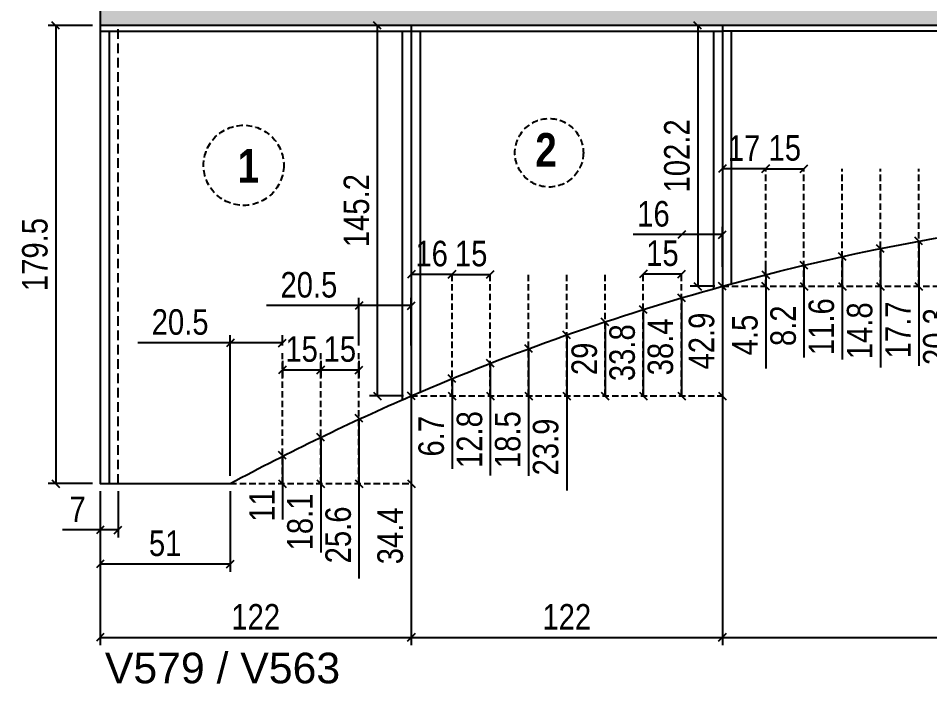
# Model space of a CAD drawing. Extents: x -15895 to 12929, y -2522 to 15173.
# Drawn here: x 10211.5 to 10569, y 5012.4 to 5273.2 of the extents above; entities that cross this region are included whole.
import ezdxf

# ---------------------------------------------------------------- set-up
doc = ezdxf.new("R2010")
doc.units = 0
doc.header["$PDMODE"] = 35
doc.header["$PDSIZE"] = -10
doc.linetypes.add('DASHED', pattern=[0.75, 0.5, -0.25])
doc.linetypes.add('HIDDEN', pattern=[0.375, 0.25, -0.125])
for name, color, linetype in [('5', 5, 'Continuous'), ('COTA', 241, 'Continuous'), ('NOMENCLATURA', 7, 'Continuous'), ('Painéis', 200, 'Continuous'), ('SARR_2.2x7', 40, 'Continuous'), ('SARR_3.5x7', 81, 'Continuous')]:
    doc.layers.add(name, color=color, linetype=linetype)
doc.styles.add('COTA TECNICA', font='techl___.ttf', dxfattribs={"height": 10})
doc.styles.get("Standard").update_dxf_attribs({"font": 'arial.ttf'})
doc.styles.add('TECNICA', font='techb___.ttf', dxfattribs={"height": 10})
doc.dimstyles.new('PAINEL', dxfattribs={"dimtxt": 10, "dimasz": 3, "dimexe": 3, "dimexo": 3, "dimgap": 3, "dimtad": 1, "dimdec": 1, "dimzin": 12, "dimdsep": 46, "dimtxsty": 'COTA TECNICA', "dimblk1": 'OBLIQUE', "dimblk2": 'OBLIQUE', "dimsah": 1, "dimcen": 0.9, "dimclrd": 4, "dimclre": 4, "dimclrt": 240, "dimadec": 1, "dimazin": 3, "dimtfac": 1, "dimtdec": 1, "dimtmove": 0, "dimatfit": 3, "dimfxl": 1, "dimtolj": 1, "dimtzin": 12, "dimarcsym": 0})

# ---------------------------------------------------------------- blocks, each defined once
blk = doc.blocks.new('_Oblique')
at = {"color": 0, "linetype": 'ByBlock', "lineweight": -2}
blk.add_line((-0.5, -0.5), (0.5, 0.5), dxfattribs=at)
blk = doc.blocks.new('*D2062')
at = {"layer": 'COTA', "color": 4, "lineweight": -2, "transparency": 16777216}
for p, q in [((10365.64, 5122.22), (10365.64, 5027.57)), ((10243.64, 5087.84), (10243.64, 5027.57)), ((10243.64, 5030.57), (10365.64, 5030.57))]:
    blk.add_line(p, q, dxfattribs=at)
at = {"layer": 'Defpoints', "color": 0, "transparency": 16777216}
for p in [(10365.64, 5125.22), (10243.64, 5090.84), (10365.64, 5030.57)]:
    blk.add_point(p, dxfattribs=at)
at = {"layer": 'COTA', "color": 4, "lineweight": -2, "transparency": 16777216, "xscale": 3, "yscale": 3, "zscale": 3, "rotation": 180}
blk.add_blockref('_Oblique', (10243.64, 5030.57), dxfattribs=at)
at = {"layer": 'COTA', "color": 4, "lineweight": -2, "transparency": 16777216, "xscale": 3, "yscale": 3, "zscale": 3}
blk.add_blockref('_Oblique', (10365.64, 5030.57), dxfattribs=at)
at = {"layer": 'COTA', "color": 240, "transparency": 16777216, "insert": (10304.64, 5038.63), "char_height": 10, "attachment_point": 5, "style": 'COTA TECNICA'}
blk.add_mtext('\\A1;122', dxfattribs=at)
blk = doc.blocks.new('*D2063')
at = {"layer": 'COTA', "color": 4, "lineweight": -2, "transparency": 16777216}
for p, q in [((10487.64, 5165.17), (10487.64, 5027.57)), ((10365.64, 5122.22), (10365.64, 5027.57)), ((10365.64, 5030.57), (10487.64, 5030.57))]:
    blk.add_line(p, q, dxfattribs=at)
at = {"layer": 'Defpoints', "color": 0, "transparency": 16777216}
for p in [(10487.64, 5168.17), (10365.64, 5125.22), (10487.64, 5030.57)]:
    blk.add_point(p, dxfattribs=at)
at = {"layer": 'COTA', "color": 4, "lineweight": -2, "transparency": 16777216, "xscale": 3, "yscale": 3, "zscale": 3, "rotation": 180}
blk.add_blockref('_Oblique', (10365.64, 5030.57), dxfattribs=at)
at = {"layer": 'COTA', "color": 4, "lineweight": -2, "transparency": 16777216, "xscale": 3, "yscale": 3, "zscale": 3}
blk.add_blockref('_Oblique', (10487.64, 5030.57), dxfattribs=at)
at = {"layer": 'COTA', "color": 240, "transparency": 16777216, "insert": (10426.64, 5038.63), "char_height": 10, "attachment_point": 5, "style": 'COTA TECNICA'}
blk.add_mtext('\\A1;122', dxfattribs=at)
blk = doc.blocks.new('*D2064')
at = {"layer": 'COTA', "color": 4, "lineweight": -2, "transparency": 16777216}
for p, q in [((10731.64, 5198.33), (10731.64, 5027.57)), ((10487.64, 5165.17), (10487.64, 5027.57)), ((10487.64, 5030.57), (10731.64, 5030.57))]:
    blk.add_line(p, q, dxfattribs=at)
at = {"layer": 'Defpoints', "color": 0, "transparency": 16777216}
for p in [(10731.64, 5201.33), (10487.64, 5168.17), (10731.64, 5030.57)]:
    blk.add_point(p, dxfattribs=at)
at = {"layer": 'COTA', "color": 4, "lineweight": -2, "transparency": 16777216, "xscale": 3, "yscale": 3, "zscale": 3, "rotation": 180}
blk.add_blockref('_Oblique', (10487.64, 5030.57), dxfattribs=at)
at = {"layer": 'COTA', "color": 4, "lineweight": -2, "transparency": 16777216, "xscale": 3, "yscale": 3, "zscale": 3}
blk.add_blockref('_Oblique', (10731.64, 5030.57), dxfattribs=at)
at = {"layer": 'COTA', "color": 240, "transparency": 16777216, "insert": (10609.64, 5038.64), "char_height": 10, "attachment_point": 5, "style": 'COTA TECNICA'}
blk.add_mtext('\\A1;244', dxfattribs=at)
blk = doc.blocks.new('*D2068')
at = {"layer": 'COTA', "color": 4, "lineweight": -2, "transparency": 16777216}
for p, q in [((10240.64, 5270.38), (10223.21, 5270.38)), ((10226.21, 5270.38), (10226.21, 5090.84)), ((10240.64, 5090.84), (10223.21, 5090.84))]:
    blk.add_line(p, q, dxfattribs=at)
at = {"layer": 'Defpoints', "color": 0, "transparency": 16777216}
for p in [(10243.64, 5270.38), (10226.21, 5090.84), (10243.64, 5090.84)]:
    blk.add_point(p, dxfattribs=at)
at = {"layer": 'COTA', "color": 4, "lineweight": -2, "transparency": 16777216, "xscale": 3, "yscale": 3, "zscale": 3}
for p, rotation in [((10226.21, 5270.38), 90), ((10226.21, 5090.84), 270)]:
    blk.add_blockref('_Oblique', p, dxfattribs=dict(at, rotation=rotation))
at = {"layer": 'COTA', "color": 240, "transparency": 16777216, "insert": (10218.07, 5180.61), "char_height": 10, "attachment_point": 5, "rotation": 90, "style": 'COTA TECNICA'}
blk.add_mtext('\\A1;179.5', dxfattribs=at)
blk = doc.blocks.new('*D2069')
at = {"layer": 'COTA', "color": 4, "lineweight": -2, "transparency": 16777216}
for p, q in [((10362.64, 5270.38), (10349.3, 5270.38)), ((10352.3, 5270.38), (10352.3, 5125.22)), ((10362.64, 5125.22), (10349.3, 5125.22))]:
    blk.add_line(p, q, dxfattribs=at)
at = {"layer": 'Defpoints', "color": 0, "transparency": 16777216}
for p in [(10365.64, 5270.38), (10352.3, 5125.22), (10365.64, 5125.22)]:
    blk.add_point(p, dxfattribs=at)
at = {"layer": 'COTA', "color": 4, "lineweight": -2, "transparency": 16777216, "xscale": 3, "yscale": 3, "zscale": 3}
for p, rotation in [((10352.3, 5270.38), 90), ((10352.3, 5125.22), 270)]:
    blk.add_blockref('_Oblique', p, dxfattribs=dict(at, rotation=rotation))
at = {"layer": 'COTA', "color": 240, "transparency": 16777216, "insert": (10344.19, 5197.8), "char_height": 10, "attachment_point": 5, "rotation": 90, "style": 'COTA TECNICA'}
blk.add_mtext('\\A1;145.2', dxfattribs=at)
blk = doc.blocks.new('*D2052')
at = {"layer": 'COTA', "color": 4, "lineweight": -2, "transparency": 16777216}
for p, q in [((10484.64, 5270.38), (10474.97, 5270.38)), ((10477.97, 5270.38), (10477.97, 5168.17)), ((10484.64, 5168.17), (10474.97, 5168.17))]:
    blk.add_line(p, q, dxfattribs=at)
at = {"layer": 'Defpoints', "color": 0, "transparency": 16777216}
for p in [(10487.64, 5270.38), (10477.97, 5168.17), (10487.64, 5168.17)]:
    blk.add_point(p, dxfattribs=at)
at = {"layer": 'COTA', "color": 4, "lineweight": -2, "transparency": 16777216, "xscale": 3, "yscale": 3, "zscale": 3}
for p, rotation in [((10477.97, 5270.38), 90), ((10477.97, 5168.17), 270)]:
    blk.add_blockref('_Oblique', p, dxfattribs=dict(at, rotation=rotation))
at = {"layer": 'COTA', "color": 240, "transparency": 16777216, "insert": (10469.87, 5219.27), "char_height": 10, "attachment_point": 5, "rotation": 90, "style": 'COTA TECNICA'}
blk.add_mtext('\\A1;102.2', dxfattribs=at)
blk = doc.blocks.new('*D2058')
at = {"layer": 'COTA', "color": 4, "lineweight": -2, "transparency": 16777216}
for p, q in [((10243.64, 5087.84), (10243.64, 5056.28)), ((10294.64, 5087.84), (10294.64, 5056.28)), ((10294.64, 5059.28), (10243.64, 5059.28))]:
    blk.add_line(p, q, dxfattribs=at)
at = {"layer": 'Defpoints', "color": 0, "transparency": 16777216}
for p in [(10243.64, 5090.84), (10294.64, 5090.84), (10243.64, 5059.28)]:
    blk.add_point(p, dxfattribs=at)
at = {"layer": 'COTA', "color": 4, "lineweight": -2, "transparency": 16777216, "xscale": 3, "yscale": 3, "zscale": 3, "rotation": 180}
blk.add_blockref('_Oblique', (10243.64, 5059.28), dxfattribs=at)
at = {"layer": 'COTA', "color": 4, "lineweight": -2, "transparency": 16777216, "xscale": 3, "yscale": 3, "zscale": 3}
blk.add_blockref('_Oblique', (10294.64, 5059.28), dxfattribs=at)
at = {"layer": 'COTA', "color": 240, "transparency": 16777216, "insert": (10269.14, 5067.39), "char_height": 10, "attachment_point": 5, "style": 'COTA TECNICA'}
blk.add_mtext('\\A1;51', dxfattribs=at)
blk = doc.blocks.new('*D2060')
at = {"layer": 'COTA', "color": 4, "lineweight": -2, "transparency": 16777216}
for p, q in [((10243.64, 5087.84), (10243.64, 5069.66)), ((10250.64, 5087.84), (10250.64, 5069.66)), ((10243.64, 5072.66), (10228.91, 5072.66)), ((10250.64, 5072.66), (10243.64, 5072.66))]:
    blk.add_line(p, q, dxfattribs=at)
at = {"layer": 'Defpoints', "color": 0, "transparency": 16777216}
for p in [(10243.64, 5090.84), (10250.64, 5090.84), (10243.64, 5072.66)]:
    blk.add_point(p, dxfattribs=at)
at = {"layer": 'COTA', "color": 4, "lineweight": -2, "transparency": 16777216, "xscale": 3, "yscale": 3, "zscale": 3, "rotation": 180}
blk.add_blockref('_Oblique', (10243.64, 5072.66), dxfattribs=at)
at = {"layer": 'COTA', "color": 4, "lineweight": -2, "transparency": 16777216, "xscale": 3, "yscale": 3, "zscale": 3}
blk.add_blockref('_Oblique', (10250.64, 5072.66), dxfattribs=at)
at = {"layer": 'COTA', "color": 240, "transparency": 16777216, "insert": (10234.77, 5080.73), "char_height": 10, "attachment_point": 5, "style": 'COTA TECNICA'}
blk.add_mtext('\\A1;7', dxfattribs=at)
blk = doc.blocks.new('*D2193')
at = {"layer": 'COTA', "color": 4, "lineweight": -2, "transparency": 16777216}
blk.add_line((10504.64, 5214.24), (10487.64, 5214.24), dxfattribs=at)
at = {"layer": 'Defpoints', "color": 0, "transparency": 16777216}
for p in [(10487.64, 5214.24), (10487.64, 5214.24), (10504.64, 5214.24)]:
    blk.add_point(p, dxfattribs=at)
at = {"layer": 'COTA', "color": 4, "lineweight": -2, "transparency": 16777216, "xscale": 3, "yscale": 3, "zscale": 3, "rotation": 180}
blk.add_blockref('_Oblique', (10487.64, 5214.24), dxfattribs=at)
at = {"layer": 'COTA', "color": 4, "lineweight": -2, "transparency": 16777216, "xscale": 3, "yscale": 3, "zscale": 3}
blk.add_blockref('_Oblique', (10504.64, 5214.24), dxfattribs=at)
at = {"layer": 'COTA', "color": 240, "transparency": 16777216, "insert": (10496.14, 5222.32), "char_height": 10, "attachment_point": 5, "style": 'COTA TECNICA'}
blk.add_mtext('\\A1;17', dxfattribs=at)
blk = doc.blocks.new('*D2194')
at = {"layer": 'COTA', "color": 4, "lineweight": -2, "transparency": 16777216}
blk.add_line((10504.64, 5214.24), (10519.64, 5214.24), dxfattribs=at)
at = {"layer": 'Defpoints', "color": 0, "transparency": 16777216}
for p in [(10504.64, 5214.24), (10519.64, 5214.24), (10519.64, 5214.24)]:
    blk.add_point(p, dxfattribs=at)
at = {"layer": 'COTA', "color": 4, "lineweight": -2, "transparency": 16777216, "xscale": 3, "yscale": 3, "zscale": 3, "rotation": 180}
blk.add_blockref('_Oblique', (10504.64, 5214.24), dxfattribs=at)
at = {"layer": 'COTA', "color": 4, "lineweight": -2, "transparency": 16777216, "xscale": 3, "yscale": 3, "zscale": 3}
blk.add_blockref('_Oblique', (10519.64, 5214.24), dxfattribs=at)
at = {"layer": 'COTA', "color": 240, "transparency": 16777216, "insert": (10512.14, 5222.35), "char_height": 10, "attachment_point": 5, "style": 'COTA TECNICA'}
blk.add_mtext('\\A1;15', dxfattribs=at)
blk = doc.blocks.new('*D2206')
at = {"layer": 'COTA', "color": 4, "lineweight": -2, "transparency": 16777216}
for p, q in [((10504.64, 5172.67), (10504.64, 5175.67)), ((10504.64, 5172.67), (10504.64, 5168.17)), ((10504.64, 5168.17), (10504.64, 5135.95))]:
    blk.add_line(p, q, dxfattribs=at)
at = {"layer": 'Defpoints', "color": 0, "transparency": 16777216}
for p in [(10504.64, 5172.67), (10504.64, 5168.17), (10504.64, 5168.17)]:
    blk.add_point(p, dxfattribs=at)
at = {"layer": 'COTA', "color": 4, "lineweight": -2, "transparency": 16777216, "xscale": 3, "yscale": 3, "zscale": 3}
for p, rotation in [((10504.64, 5172.67), 270), ((10504.64, 5168.17), 90)]:
    blk.add_blockref('_Oblique', p, dxfattribs=dict(at, rotation=rotation))
at = {"layer": 'COTA', "color": 240, "transparency": 16777216, "insert": (10496.53, 5149.06), "char_height": 10, "attachment_point": 5, "rotation": 90, "style": 'COTA TECNICA'}
blk.add_mtext('\\A1;4.5', dxfattribs=at)
blk = doc.blocks.new('*D2207')
at = {"layer": 'COTA', "color": 4, "lineweight": -2, "transparency": 16777216}
for p, q in [((10519.64, 5176.36), (10519.64, 5168.17)), ((10519.64, 5168.17), (10519.64, 5140.22))]:
    blk.add_line(p, q, dxfattribs=at)
at = {"layer": 'Defpoints', "color": 0, "transparency": 16777216}
for p in [(10519.64, 5176.36), (10519.64, 5168.17), (10519.64, 5168.17)]:
    blk.add_point(p, dxfattribs=at)
at = {"layer": 'COTA', "color": 4, "lineweight": -2, "transparency": 16777216, "xscale": 3, "yscale": 3, "zscale": 3}
for p, rotation in [((10519.64, 5176.36), 90), ((10519.64, 5168.17), 270)]:
    blk.add_blockref('_Oblique', p, dxfattribs=dict(at, rotation=rotation))
at = {"layer": 'COTA', "color": 240, "transparency": 16777216, "insert": (10511.54, 5152.7), "char_height": 10, "attachment_point": 5, "rotation": 90, "style": 'COTA TECNICA'}
blk.add_mtext('\\A1;8.2', dxfattribs=at)
blk = doc.blocks.new('*D2208')
at = {"layer": 'COTA', "color": 4, "lineweight": -2, "transparency": 16777216}
for p, q in [((10534.64, 5179.79), (10534.64, 5168.17)), ((10534.64, 5168.17), (10534.64, 5139.52))]:
    blk.add_line(p, q, dxfattribs=at)
at = {"layer": 'Defpoints', "color": 0, "transparency": 16777216}
for p in [(10534.64, 5179.79), (10534.64, 5168.17), (10534.64, 5168.17)]:
    blk.add_point(p, dxfattribs=at)
at = {"layer": 'COTA', "color": 4, "lineweight": -2, "transparency": 16777216, "xscale": 3, "yscale": 3, "zscale": 3}
for p, rotation in [((10534.64, 5179.79), 90), ((10534.64, 5168.17), 270)]:
    blk.add_blockref('_Oblique', p, dxfattribs=dict(at, rotation=rotation))
at = {"layer": 'COTA', "color": 240, "transparency": 16777216, "insert": (10526.53, 5152.34), "char_height": 10, "attachment_point": 5, "rotation": 90, "style": 'COTA TECNICA'}
blk.add_mtext('\\A1;11.6', dxfattribs=at)
blk = doc.blocks.new('*D2209')
at = {"layer": 'COTA', "color": 4, "lineweight": -2, "transparency": 16777216}
for p, q in [((10549.64, 5182.95), (10549.64, 5168.17)), ((10549.64, 5168.17), (10549.64, 5136.29))]:
    blk.add_line(p, q, dxfattribs=at)
at = {"layer": 'Defpoints', "color": 0, "transparency": 16777216}
for p in [(10549.64, 5182.95), (10549.64, 5168.17), (10549.64, 5168.17)]:
    blk.add_point(p, dxfattribs=at)
at = {"layer": 'COTA', "color": 4, "lineweight": -2, "transparency": 16777216, "xscale": 3, "yscale": 3, "zscale": 3}
for p, rotation in [((10549.64, 5182.95), 90), ((10549.64, 5168.17), 270)]:
    blk.add_blockref('_Oblique', p, dxfattribs=dict(at, rotation=rotation))
at = {"layer": 'COTA', "color": 240, "transparency": 16777216, "insert": (10541.54, 5150.73), "char_height": 10, "attachment_point": 5, "rotation": 90, "style": 'COTA TECNICA'}
blk.add_mtext('\\A1;14.8', dxfattribs=at)
blk = doc.blocks.new('*D2210')
at = {"layer": 'COTA', "color": 4, "lineweight": -2, "transparency": 16777216}
for p, q in [((10564.64, 5185.86), (10564.64, 5168.17)), ((10564.64, 5168.17), (10564.64, 5136.99))]:
    blk.add_line(p, q, dxfattribs=at)
at = {"layer": 'Defpoints', "color": 0, "transparency": 16777216}
for p in [(10564.64, 5185.86), (10564.64, 5168.17), (10564.64, 5168.17)]:
    blk.add_point(p, dxfattribs=at)
at = {"layer": 'COTA', "color": 4, "lineweight": -2, "transparency": 16777216, "xscale": 3, "yscale": 3, "zscale": 3}
for p, rotation in [((10564.64, 5185.86), 90), ((10564.64, 5168.17), 270)]:
    blk.add_blockref('_Oblique', p, dxfattribs=dict(at, rotation=rotation))
at = {"layer": 'COTA', "color": 240, "transparency": 16777216, "insert": (10556.56, 5151.08), "char_height": 10, "attachment_point": 5, "rotation": 90, "style": 'COTA TECNICA'}
blk.add_mtext('\\A1;17.7', dxfattribs=at)
blk = doc.blocks.new('*D2211')
at = {"layer": 'COTA', "color": 4, "lineweight": -2, "transparency": 16777216}
for p, q in [((10579.64, 5188.51), (10579.64, 5168.17)), ((10579.64, 5168.17), (10579.64, 5131.76))]:
    blk.add_line(p, q, dxfattribs=at)
at = {"layer": 'Defpoints', "color": 0, "transparency": 16777216}
for p in [(10579.64, 5188.51), (10579.64, 5168.17), (10579.64, 5168.17)]:
    blk.add_point(p, dxfattribs=at)
at = {"layer": 'COTA', "color": 4, "lineweight": -2, "transparency": 16777216, "xscale": 3, "yscale": 3, "zscale": 3}
for p, rotation in [((10579.64, 5188.51), 90), ((10579.64, 5168.17), 270)]:
    blk.add_blockref('_Oblique', p, dxfattribs=dict(at, rotation=rotation))
at = {"layer": 'COTA', "color": 240, "transparency": 16777216, "insert": (10571.42, 5148.46), "char_height": 10, "attachment_point": 5, "rotation": 90, "style": 'COTA TECNICA'}
blk.add_mtext('\\A1;20.3', dxfattribs=at)
blk = doc.blocks.new('*D2213')
at = {"layer": 'COTA', "color": 4, "lineweight": -2, "transparency": 16777216}
for p, q in [((10426.64, 5149.1), (10426.64, 5125.22)), ((10426.64, 5125.22), (10426.64, 5088.13))]:
    blk.add_line(p, q, dxfattribs=at)
at = {"layer": 'Defpoints', "color": 0, "transparency": 16777216}
for p in [(10426.64, 5149.1), (10426.64, 5125.22), (10426.64, 5125.22)]:
    blk.add_point(p, dxfattribs=at)
at = {"layer": 'COTA', "color": 4, "lineweight": -2, "transparency": 16777216, "xscale": 3, "yscale": 3, "zscale": 3}
for p, rotation in [((10426.64, 5149.1), 90), ((10426.64, 5125.22), 270)]:
    blk.add_blockref('_Oblique', p, dxfattribs=dict(at, rotation=rotation))
at = {"layer": 'COTA', "color": 240, "transparency": 16777216, "insert": (10418.39, 5105.18), "char_height": 10, "attachment_point": 5, "rotation": 90, "style": 'COTA TECNICA'}
blk.add_mtext('\\A1;23.9', dxfattribs=at)
blk = doc.blocks.new('*D2214')
at = {"layer": 'COTA', "color": 4, "lineweight": -2, "transparency": 16777216}
blk.add_line((10441.64, 5154.22), (10441.64, 5125.22), dxfattribs=at)
at = {"layer": 'Defpoints', "color": 0, "transparency": 16777216}
for p in [(10441.64, 5154.22), (10441.64, 5125.22), (10441.64, 5125.22)]:
    blk.add_point(p, dxfattribs=at)
at = {"layer": 'COTA', "color": 4, "lineweight": -2, "transparency": 16777216, "xscale": 3, "yscale": 3, "zscale": 3}
for p, rotation in [((10441.64, 5154.22), 90), ((10441.64, 5125.22), 270)]:
    blk.add_blockref('_Oblique', p, dxfattribs=dict(at, rotation=rotation))
at = {"layer": 'COTA', "color": 240, "transparency": 16777216, "insert": (10433.55, 5139.72), "char_height": 10, "attachment_point": 5, "rotation": 90, "style": 'COTA TECNICA'}
blk.add_mtext('\\A1;29', dxfattribs=at)
blk = doc.blocks.new('*D2215')
at = {"layer": 'COTA', "color": 4, "lineweight": -2, "transparency": 16777216}
blk.add_line((10456.64, 5159.05), (10456.64, 5125.22), dxfattribs=at)
at = {"layer": 'Defpoints', "color": 0, "transparency": 16777216}
for p in [(10456.64, 5159.05), (10456.64, 5125.22), (10456.64, 5125.22)]:
    blk.add_point(p, dxfattribs=at)
at = {"layer": 'COTA', "color": 4, "lineweight": -2, "transparency": 16777216, "xscale": 3, "yscale": 3, "zscale": 3}
for p, rotation in [((10456.64, 5159.05), 90), ((10456.64, 5125.22), 270)]:
    blk.add_blockref('_Oblique', p, dxfattribs=dict(at, rotation=rotation))
at = {"layer": 'COTA', "color": 240, "transparency": 16777216, "insert": (10448.4, 5142.14), "char_height": 10, "attachment_point": 5, "rotation": 90, "style": 'COTA TECNICA'}
blk.add_mtext('\\A1;33.8', dxfattribs=at)
blk = doc.blocks.new('*D2216')
at = {"layer": 'COTA', "color": 4, "lineweight": -2, "transparency": 16777216}
blk.add_line((10471.64, 5163.61), (10471.64, 5125.22), dxfattribs=at)
at = {"layer": 'Defpoints', "color": 0, "transparency": 16777216}
for p in [(10471.64, 5163.61), (10471.64, 5125.22), (10471.64, 5125.22)]:
    blk.add_point(p, dxfattribs=at)
at = {"layer": 'COTA', "color": 4, "lineweight": -2, "transparency": 16777216, "xscale": 3, "yscale": 3, "zscale": 3}
for p, rotation in [((10471.64, 5163.61), 90), ((10471.64, 5125.22), 270)]:
    blk.add_blockref('_Oblique', p, dxfattribs=dict(at, rotation=rotation))
at = {"layer": 'COTA', "color": 240, "transparency": 16777216, "insert": (10463.4, 5144.42), "char_height": 10, "attachment_point": 5, "rotation": 90, "style": 'COTA TECNICA'}
blk.add_mtext('\\A1;38.4', dxfattribs=at)
blk = doc.blocks.new('*D2217')
at = {"layer": 'COTA', "color": 4, "lineweight": -2, "transparency": 16777216}
blk.add_line((10487.64, 5168.17), (10487.64, 5125.22), dxfattribs=at)
at = {"layer": 'Defpoints', "color": 0, "transparency": 16777216}
for p in [(10487.64, 5168.17), (10487.64, 5125.22), (10487.64, 5125.22)]:
    blk.add_point(p, dxfattribs=at)
at = {"layer": 'COTA', "color": 4, "lineweight": -2, "transparency": 16777216, "xscale": 3, "yscale": 3, "zscale": 3}
for p, rotation in [((10487.64, 5168.17), 90), ((10487.64, 5125.22), 270)]:
    blk.add_blockref('_Oblique', p, dxfattribs=dict(at, rotation=rotation))
at = {"layer": 'COTA', "color": 240, "transparency": 16777216, "insert": (10479.53, 5146.7), "char_height": 10, "attachment_point": 5, "rotation": 90, "style": 'COTA TECNICA'}
blk.add_mtext('\\A1;42.9', dxfattribs=at)
blk = doc.blocks.new('*D2218')
at = {"layer": 'COTA', "color": 4, "lineweight": -2, "transparency": 16777216}
for p, q in [((10381.64, 5131.97), (10381.64, 5125.22)), ((10381.64, 5125.22), (10381.64, 5096.58))]:
    blk.add_line(p, q, dxfattribs=at)
at = {"layer": 'Defpoints', "color": 0, "transparency": 16777216}
for p in [(10381.64, 5131.97), (10381.64, 5125.22), (10381.64, 5125.22)]:
    blk.add_point(p, dxfattribs=at)
at = {"layer": 'COTA', "color": 4, "lineweight": -2, "transparency": 16777216, "xscale": 3, "yscale": 3, "zscale": 3}
for p, rotation in [((10381.64, 5131.97), 90), ((10381.64, 5125.22), 270)]:
    blk.add_blockref('_Oblique', p, dxfattribs=dict(at, rotation=rotation))
at = {"layer": 'COTA', "color": 240, "transparency": 16777216, "insert": (10373.53, 5109.4), "char_height": 10, "attachment_point": 5, "rotation": 90, "style": 'COTA TECNICA'}
blk.add_mtext('\\A1;6.7', dxfattribs=at)
blk = doc.blocks.new('*D2219')
at = {"layer": 'COTA', "color": 4, "lineweight": -2, "transparency": 16777216}
for p, q in [((10396.64, 5137.98), (10396.64, 5125.22)), ((10396.64, 5125.22), (10396.64, 5093.96))]:
    blk.add_line(p, q, dxfattribs=at)
at = {"layer": 'Defpoints', "color": 0, "transparency": 16777216}
for p in [(10396.64, 5137.98), (10396.64, 5125.22), (10396.64, 5125.22)]:
    blk.add_point(p, dxfattribs=at)
at = {"layer": 'COTA', "color": 4, "lineweight": -2, "transparency": 16777216, "xscale": 3, "yscale": 3, "zscale": 3}
for p, rotation in [((10396.64, 5137.98), 90), ((10396.64, 5125.22), 270)]:
    blk.add_blockref('_Oblique', p, dxfattribs=dict(at, rotation=rotation))
at = {"layer": 'COTA', "color": 240, "transparency": 16777216, "insert": (10388.54, 5108.09), "char_height": 10, "attachment_point": 5, "rotation": 90, "style": 'COTA TECNICA'}
blk.add_mtext('\\A1;12.8', dxfattribs=at)
blk = doc.blocks.new('*D2220')
at = {"layer": 'COTA', "color": 4, "lineweight": -2, "transparency": 16777216}
for p, q in [((10411.64, 5143.68), (10411.64, 5125.22)), ((10411.64, 5125.22), (10411.64, 5093.89))]:
    blk.add_line(p, q, dxfattribs=at)
at = {"layer": 'Defpoints', "color": 0, "transparency": 16777216}
for p in [(10411.64, 5143.68), (10411.64, 5125.22), (10411.64, 5125.22)]:
    blk.add_point(p, dxfattribs=at)
at = {"layer": 'COTA', "color": 4, "lineweight": -2, "transparency": 16777216, "xscale": 3, "yscale": 3, "zscale": 3}
for p, rotation in [((10411.64, 5143.68), 90), ((10411.64, 5125.22), 270)]:
    blk.add_blockref('_Oblique', p, dxfattribs=dict(at, rotation=rotation))
at = {"layer": 'COTA', "color": 240, "transparency": 16777216, "insert": (10403.51, 5108.06), "char_height": 10, "attachment_point": 5, "rotation": 90, "style": 'COTA TECNICA'}
blk.add_mtext('\\A1;18.5', dxfattribs=at)
blk = doc.blocks.new('*D2221')
at = {"layer": 'COTA', "color": 4, "lineweight": -2, "transparency": 16777216}
blk.add_line((10381.64, 5172.82), (10365.64, 5172.82), dxfattribs=at)
at = {"layer": 'Defpoints', "color": 0, "transparency": 16777216}
for p in [(10365.64, 5172.82), (10365.64, 5172.82), (10381.64, 5172.82)]:
    blk.add_point(p, dxfattribs=at)
at = {"layer": 'COTA', "color": 4, "lineweight": -2, "transparency": 16777216, "xscale": 3, "yscale": 3, "zscale": 3, "rotation": 180}
blk.add_blockref('_Oblique', (10365.64, 5172.82), dxfattribs=at)
at = {"layer": 'COTA', "color": 4, "lineweight": -2, "transparency": 16777216, "xscale": 3, "yscale": 3, "zscale": 3}
blk.add_blockref('_Oblique', (10381.64, 5172.82), dxfattribs=at)
at = {"layer": 'COTA', "color": 240, "transparency": 16777216, "insert": (10373.64, 5180.92), "char_height": 10, "attachment_point": 5, "style": 'COTA TECNICA'}
blk.add_mtext('\\A1;16', dxfattribs=at)
blk = doc.blocks.new('*D2222')
at = {"layer": 'COTA', "color": 4, "lineweight": -2, "transparency": 16777216}
for p, q in [((10487.64, 5175.82), (10487.64, 5191.41)), ((10471.64, 5188.41), (10452.62, 5188.41)), ((10487.64, 5188.41), (10471.64, 5188.41))]:
    blk.add_line(p, q, dxfattribs=at)
at = {"layer": 'Defpoints', "color": 0, "transparency": 16777216}
for p in [(10471.64, 5188.41), (10487.64, 5188.41), (10487.64, 5172.82)]:
    blk.add_point(p, dxfattribs=at)
at = {"layer": 'COTA', "color": 4, "lineweight": -2, "transparency": 16777216, "xscale": 3, "yscale": 3, "zscale": 3, "rotation": 180}
blk.add_blockref('_Oblique', (10471.64, 5188.41), dxfattribs=at)
at = {"layer": 'COTA', "color": 4, "lineweight": -2, "transparency": 16777216, "xscale": 3, "yscale": 3, "zscale": 3}
blk.add_blockref('_Oblique', (10487.64, 5188.41), dxfattribs=at)
at = {"layer": 'COTA', "color": 240, "transparency": 16777216, "insert": (10460.63, 5196.51), "char_height": 10, "attachment_point": 5, "style": 'COTA TECNICA'}
blk.add_mtext('\\A1;16', dxfattribs=at)
blk = doc.blocks.new('*D2223')
at = {"layer": 'COTA', "color": 4, "lineweight": -2, "transparency": 16777216}
blk.add_line((10471.64, 5172.97), (10456.64, 5172.97), dxfattribs=at)
at = {"layer": 'Defpoints', "color": 0, "transparency": 16777216}
for p in [(10456.64, 5172.97), (10456.64, 5172.97), (10471.64, 5172.97)]:
    blk.add_point(p, dxfattribs=at)
at = {"layer": 'COTA', "color": 4, "lineweight": -2, "transparency": 16777216, "xscale": 3, "yscale": 3, "zscale": 3, "rotation": 180}
blk.add_blockref('_Oblique', (10456.64, 5172.97), dxfattribs=at)
at = {"layer": 'COTA', "color": 4, "lineweight": -2, "transparency": 16777216, "xscale": 3, "yscale": 3, "zscale": 3}
blk.add_blockref('_Oblique', (10471.64, 5172.97), dxfattribs=at)
at = {"layer": 'COTA', "color": 240, "transparency": 16777216, "insert": (10464.14, 5181.08), "char_height": 10, "attachment_point": 5, "style": 'COTA TECNICA'}
blk.add_mtext('\\A1;15', dxfattribs=at)
blk = doc.blocks.new('*D2224')
at = {"layer": 'COTA', "color": 4, "lineweight": -2, "transparency": 16777216}
blk.add_line((10381.64, 5172.82), (10396.64, 5172.82), dxfattribs=at)
at = {"layer": 'Defpoints', "color": 0, "transparency": 16777216}
for p in [(10381.64, 5172.82), (10396.64, 5172.82), (10396.64, 5172.82)]:
    blk.add_point(p, dxfattribs=at)
at = {"layer": 'COTA', "color": 4, "lineweight": -2, "transparency": 16777216, "xscale": 3, "yscale": 3, "zscale": 3, "rotation": 180}
blk.add_blockref('_Oblique', (10381.64, 5172.82), dxfattribs=at)
at = {"layer": 'COTA', "color": 4, "lineweight": -2, "transparency": 16777216, "xscale": 3, "yscale": 3, "zscale": 3}
blk.add_blockref('_Oblique', (10396.64, 5172.82), dxfattribs=at)
at = {"layer": 'COTA', "color": 240, "transparency": 16777216, "insert": (10389.14, 5180.93), "char_height": 10, "attachment_point": 5, "style": 'COTA TECNICA'}
blk.add_mtext('\\A1;15', dxfattribs=at)
blk = doc.blocks.new('*D2225')
at = {"layer": 'COTA', "color": 4, "lineweight": -2, "transparency": 16777216}
for p, q in [((10315.14, 5101.87), (10315.14, 5090.84)), ((10315.14, 5090.84), (10315.14, 5076.75))]:
    blk.add_line(p, q, dxfattribs=at)
at = {"layer": 'Defpoints', "color": 0, "transparency": 16777216}
for p in [(10315.14, 5101.87), (10315.14, 5090.84), (10315.14, 5090.84)]:
    blk.add_point(p, dxfattribs=at)
at = {"layer": 'COTA', "color": 4, "lineweight": -2, "transparency": 16777216, "xscale": 3, "yscale": 3, "zscale": 3}
for p, rotation in [((10315.14, 5101.87), 90), ((10315.14, 5090.84), 270)]:
    blk.add_blockref('_Oblique', p, dxfattribs=dict(at, rotation=rotation))
at = {"layer": 'COTA', "color": 240, "transparency": 16777216, "insert": (10307.08, 5082.29), "char_height": 10, "attachment_point": 5, "rotation": 90, "style": 'COTA TECNICA'}
blk.add_mtext('\\A1;11', dxfattribs=at)
blk = doc.blocks.new('*D2226')
at = {"layer": 'COTA', "color": 4, "lineweight": -2, "transparency": 16777216}
for p, q in [((10330.14, 5108.97), (10330.14, 5090.84)), ((10330.14, 5090.84), (10330.14, 5063.78))]:
    blk.add_line(p, q, dxfattribs=at)
at = {"layer": 'Defpoints', "color": 0, "transparency": 16777216}
for p in [(10330.14, 5108.97), (10330.14, 5090.84), (10330.14, 5090.84)]:
    blk.add_point(p, dxfattribs=at)
at = {"layer": 'COTA', "color": 4, "lineweight": -2, "transparency": 16777216, "xscale": 3, "yscale": 3, "zscale": 3}
for p, rotation in [((10330.14, 5108.97), 90), ((10330.14, 5090.84), 270)]:
    blk.add_blockref('_Oblique', p, dxfattribs=dict(at, rotation=rotation))
at = {"layer": 'COTA', "color": 240, "transparency": 16777216, "insert": (10322.04, 5075.81), "char_height": 10, "attachment_point": 5, "rotation": 90, "style": 'COTA TECNICA'}
blk.add_mtext('\\A1;18.1', dxfattribs=at)
blk = doc.blocks.new('*D2227')
at = {"layer": 'COTA', "color": 4, "lineweight": -2, "transparency": 16777216}
for p, q in [((10345.14, 5116.41), (10345.14, 5090.84)), ((10345.14, 5090.84), (10345.14, 5053.62))]:
    blk.add_line(p, q, dxfattribs=at)
at = {"layer": 'Defpoints', "color": 0, "transparency": 16777216}
for p in [(10345.14, 5116.41), (10345.14, 5090.84), (10345.14, 5090.84)]:
    blk.add_point(p, dxfattribs=at)
at = {"layer": 'COTA', "color": 4, "lineweight": -2, "transparency": 16777216, "xscale": 3, "yscale": 3, "zscale": 3}
for p, rotation in [((10345.14, 5116.41), 90), ((10345.14, 5090.84), 270)]:
    blk.add_blockref('_Oblique', p, dxfattribs=dict(at, rotation=rotation))
at = {"layer": 'COTA', "color": 240, "transparency": 16777216, "insert": (10337.03, 5070.73), "char_height": 10, "attachment_point": 5, "rotation": 90, "style": 'COTA TECNICA'}
blk.add_mtext('\\A1;25.6', dxfattribs=at)
blk = doc.blocks.new('*D2228')
at = {"layer": 'COTA', "color": 4, "lineweight": -2, "transparency": 16777216}
for p, q in [((10365.64, 5125.22), (10365.64, 5090.84)), ((10365.64, 5090.84), (10365.64, 5052.89))]:
    blk.add_line(p, q, dxfattribs=at)
at = {"layer": 'Defpoints', "color": 0, "transparency": 16777216}
for p in [(10365.64, 5125.22), (10365.64, 5090.84), (10365.64, 5090.84)]:
    blk.add_point(p, dxfattribs=at)
at = {"layer": 'COTA', "color": 4, "lineweight": -2, "transparency": 16777216, "xscale": 3, "yscale": 3, "zscale": 3}
for p, rotation in [((10365.64, 5125.22), 90), ((10365.64, 5090.84), 270)]:
    blk.add_blockref('_Oblique', p, dxfattribs=dict(at, rotation=rotation))
at = {"layer": 'COTA', "color": 240, "transparency": 16777216, "insert": (10357.42, 5070.36), "char_height": 10, "attachment_point": 5, "rotation": 90, "style": 'COTA TECNICA'}
blk.add_mtext('\\A1;34.4', dxfattribs=at)
blk = doc.blocks.new('*D2229')
at = {"layer": 'COTA', "color": 4, "lineweight": -2, "transparency": 16777216}
for p, q in [((10294.64, 5093.84), (10294.64, 5149)), ((10315.14, 5144.99), (10315.14, 5149)), ((10294.64, 5146), (10258.37, 5146)), ((10315.14, 5146), (10294.64, 5146))]:
    blk.add_line(p, q, dxfattribs=at)
at = {"layer": 'Defpoints', "color": 0, "transparency": 16777216}
for p in [(10294.64, 5146), (10315.14, 5141.99), (10294.64, 5090.84)]:
    blk.add_point(p, dxfattribs=at)
at = {"layer": 'COTA', "color": 4, "lineweight": -2, "transparency": 16777216, "xscale": 3, "yscale": 3, "zscale": 3, "rotation": 180}
blk.add_blockref('_Oblique', (10294.64, 5146), dxfattribs=at)
at = {"layer": 'COTA', "color": 4, "lineweight": -2, "transparency": 16777216, "xscale": 3, "yscale": 3, "zscale": 3}
blk.add_blockref('_Oblique', (10315.14, 5146), dxfattribs=at)
at = {"layer": 'COTA', "color": 240, "transparency": 16777216, "insert": (10275, 5154.11), "char_height": 10, "attachment_point": 5, "style": 'COTA TECNICA'}
blk.add_mtext('\\A1;20.5', dxfattribs=at)
blk = doc.blocks.new('*D2230')
at = {"layer": 'COTA', "color": 4, "lineweight": -2, "transparency": 16777216}
for p, q in [((10345.14, 5144.99), (10345.14, 5163.58)), ((10365.64, 5144.99), (10365.64, 5163.58)), ((10345.14, 5160.58), (10308.87, 5160.58)), ((10365.64, 5160.58), (10345.14, 5160.58))]:
    blk.add_line(p, q, dxfattribs=at)
at = {"layer": 'Defpoints', "color": 0, "transparency": 16777216}
for p in [(10365.64, 5160.58), (10345.14, 5141.99), (10365.64, 5141.99)]:
    blk.add_point(p, dxfattribs=at)
at = {"layer": 'COTA', "color": 4, "lineweight": -2, "transparency": 16777216, "xscale": 3, "yscale": 3, "zscale": 3, "rotation": 180}
blk.add_blockref('_Oblique', (10345.14, 5160.58), dxfattribs=at)
at = {"layer": 'COTA', "color": 4, "lineweight": -2, "transparency": 16777216, "xscale": 3, "yscale": 3, "zscale": 3}
blk.add_blockref('_Oblique', (10365.64, 5160.58), dxfattribs=at)
at = {"layer": 'COTA', "color": 240, "transparency": 16777216, "insert": (10325.5, 5168.69), "char_height": 10, "attachment_point": 5, "style": 'COTA TECNICA'}
blk.add_mtext('\\A1;20.5', dxfattribs=at)
blk = doc.blocks.new('*D2231')
at = {"layer": 'COTA', "color": 4, "lineweight": -2, "transparency": 16777216}
for p, q in [((10315.14, 5138.99), (10315.14, 5132.41)), ((10330.14, 5138.99), (10330.14, 5132.41)), ((10315.14, 5135.41), (10330.14, 5135.41))]:
    blk.add_line(p, q, dxfattribs=at)
at = {"layer": 'Defpoints', "color": 0, "transparency": 16777216}
for p in [(10315.14, 5141.99), (10330.14, 5141.99), (10330.14, 5135.41)]:
    blk.add_point(p, dxfattribs=at)
at = {"layer": 'COTA', "color": 4, "lineweight": -2, "transparency": 16777216, "xscale": 3, "yscale": 3, "zscale": 3, "rotation": 180}
blk.add_blockref('_Oblique', (10315.14, 5135.41), dxfattribs=at)
at = {"layer": 'COTA', "color": 4, "lineweight": -2, "transparency": 16777216, "xscale": 3, "yscale": 3, "zscale": 3}
blk.add_blockref('_Oblique', (10330.14, 5135.41), dxfattribs=at)
at = {"layer": 'COTA', "color": 240, "transparency": 16777216, "insert": (10322.64, 5143.52), "char_height": 10, "attachment_point": 5, "style": 'COTA TECNICA'}
blk.add_mtext('\\A1;15', dxfattribs=at)
blk = doc.blocks.new('*D2232')
at = {"layer": 'COTA', "color": 4, "lineweight": -2, "transparency": 16777216}
for p, q in [((10330.14, 5138.99), (10330.14, 5132.41)), ((10345.14, 5138.99), (10345.14, 5132.41)), ((10330.14, 5135.41), (10345.14, 5135.41))]:
    blk.add_line(p, q, dxfattribs=at)
at = {"layer": 'Defpoints', "color": 0, "transparency": 16777216}
for p in [(10330.14, 5141.99), (10345.14, 5141.99), (10345.14, 5135.41)]:
    blk.add_point(p, dxfattribs=at)
at = {"layer": 'COTA', "color": 4, "lineweight": -2, "transparency": 16777216, "xscale": 3, "yscale": 3, "zscale": 3, "rotation": 180}
blk.add_blockref('_Oblique', (10330.14, 5135.41), dxfattribs=at)
at = {"layer": 'COTA', "color": 4, "lineweight": -2, "transparency": 16777216, "xscale": 3, "yscale": 3, "zscale": 3}
blk.add_blockref('_Oblique', (10345.14, 5135.41), dxfattribs=at)
at = {"layer": 'COTA', "color": 240, "transparency": 16777216, "insert": (10337.64, 5143.52), "char_height": 10, "attachment_point": 5, "style": 'COTA TECNICA'}
blk.add_mtext('\\A1;15', dxfattribs=at)

msp = doc.modelspace()

# ---------------------------------------------------------------- hatches: boundary and pattern name
at = {"layer": 'COTA'}
h = msp.add_hatch(dxfattribs=at)
h.set_pattern_fill('AR-CONC', color=256, scale=0.03)
h.set_pattern_definition([(50, (280.0955, 30.143), (5.46554, -0.4781726), [0.5715, -6.2865]), (355, (280.0955, 30.143), (-1.0573026, 5.7317054), [0.4572, -5.0292175]), (100.451445, (280.551, 30.1034), (4.4082374, 5.2535326), [0.4857003, -5.3427073]), (46.1842, (280.0955, 31.667), (8.1323712, -1.26127), [0.85725, -9.42975]), (96.63556, (280.773, 31.562), (7.122124, 7.4227837), [0.7285507, -8.014068]), (351.18415, (280.0955, 31.667), (7.122124, 7.422784), [0.685799, -7.543792]), (21, (280.8575, 31.286), (4.5484317, -3.067956), [0.5715, -6.2865]), (326, (280.8575, 31.286), (1.8540609, 5.525639), [0.4572, -5.0292]), (71.451445, (281.2366, 31.0306), (6.4024926, 2.457683), [0.4857003, -5.3426981]), (37.5, (280.0955, 30.1432), (0.0926581, 2.53665117), [0, -4.96824, 0, -5.1054, 0, -5.04825]), (7.5, (280.0955, 30.1432), (2.0045899, 3.00541724), [0, -2.91084, 0, -4.85394, 0, -1.92405]), (327.5, (278.3963, 30.1432), (4.06771786, -0.17186232), [0, -1.905, 0, -5.9436, 0, -7.8867]), (317.5, (277.6343, 30.1432), (4.4438754, 0.7627947), [0, -2.4765, 0, -3.94716, 0, -5.6007])])
h.paths.add_polyline_path([(11192.64, 5285.38), (10273.64, 5285.38), (10273.64, 5324.38), (10243.64, 5324.38), (10243.64, 5270.38), (11222.64, 5270.38), (11222.64, 5324.38), (11192.64, 5324.38)])

# ---------------------------------------------------------------- linework, layer by layer
msp.add_line((10243.64, 5324.38), (10243.64, 5270.38), dxfattribs=at)
at = {"layer": 'COTA', "linetype": 'DASHED', "ltscale": 5}
for p, q in [((10504.64, 5168.17), (10504.64, 5214.24)), ((10519.64, 5168.17), (10519.64, 5214.24)), ((10534.64, 5168.17), (10534.64, 5214.24)), ((10549.64, 5168.17), (10549.64, 5214.24)), ((10564.64, 5168.17), (10564.64, 5214.24)), ((10381.64, 5125.22), (10381.64, 5172.82)), ((10396.64, 5125.22), (10396.64, 5172.82)), ((10411.64, 5125.22), (10411.64, 5172.82)), ((10426.64, 5125.22), (10426.64, 5172.82)), ((10441.64, 5125.22), (10441.64, 5172.82)), ((10456.64, 5125.22), (10456.64, 5172.82)), ((10471.64, 5125.22), (10471.64, 5172.82)), ((10487.64, 5168.17), (10731.64, 5168.17)), ((10315.14, 5090.84), (10315.14, 5141.99)), ((10330.14, 5090.84), (10330.14, 5141.99)), ((10345.14, 5090.84), (10345.14, 5141.99)), ((10365.64, 5125.22), (10487.64, 5125.22)), ((10294.64, 5090.84), (10365.64, 5090.84))]:
    msp.add_line(p, q, dxfattribs=at)
for centre, radius in [((10419.72, 5220.48), 13.42), ((10299.92, 5215.58), 15.72)]:
    msp.add_circle(centre, radius, dxfattribs=at)
at = {"layer": 'Painéis', "linetype": 'ByBlock'}
for p, q in [((10365.64, 5270.38), (10365.64, 5125.22)), ((10487.64, 5270.38), (10487.64, 5168.17))]:
    msp.add_line(p, q, dxfattribs=at)
for points in [[(11100.64, 5125.22, -0.021323), (11171.64, 5090.84), (11222.64, 5090.84), (11222.64, 5270.38), (10243.64, 5270.38), (10243.64, 5090.84), (10294.64, 5090.84, -0.021323), (10365.64, 5125.22)], [(10487.64, 5168.17, -0.066824), (10731.64, 5201.33, -0.065839)], [(10365.64, 5125.22, -0.034985), (10487.64, 5168.17, -0.033955)]]:
    msp.add_lwpolyline(points, format="xyb", dxfattribs=at)
at = {"layer": 'SARR_2.2x7', "linetype": 'HIDDEN', "ltscale": 15}
msp.add_line((10250.64, 5090.84), (10250.64, 5270.38), dxfattribs=at)
at = {"layer": 'SARR_2.2x7', "linetype": 'Continuous'}
for p, q in [((10243.64, 5268.18), (10365.64, 5268.18)), ((10365.64, 5268.18), (10487.64, 5268.18)), ((10731.64, 5268.18), (10487.64, 5268.18))]:
    msp.add_line(p, q, dxfattribs=at)
at = {"layer": 'SARR_3.5x7'}
for p, q in [((10247.14, 5268.18), (10247.14, 5090.84)), ((10362.14, 5268.18), (10362.14, 5123.7)), ((10369.14, 5268.18), (10369.14, 5126.73)), ((10484.14, 5268.18), (10484.14, 5167.2)), ((10491.14, 5268.18), (10491.14, 5169.13))]:
    msp.add_line(p, q, dxfattribs=at)

# ---------------------------------------------------------------- texts
at = {"layer": '5', "linetype": 'Continuous'}
msp.add_text('V579 / V563', height=12, rotation=0, dxfattribs=at).set_placement((10245.49, 5012.56))
at = {"layer": 'NOMENCLATURA', "style": 'TECNICA'}
for s, p in [('2', (10414.28, 5215.02)), ('1', (10297.59, 5208.76))]:
    msp.add_text(s, height=13.2, dxfattribs=at).set_placement(p)

# ---------------------------------------------------------------- dimensions: what is measured, and where the dimension line sits
at = {"layer": 'COTA'}
for base, p1, p2, picture, middle in [((10226.21, 5090.84), (10243.64, 5270.38), (10243.64, 5090.84), '*D2068', (10218.07, 5180.61)), ((10352.3, 5125.22), (10365.64, 5270.38), (10365.64, 5125.22), '*D2069', (10344.19, 5197.8)), ((10477.97, 5168.17), (10487.64, 5270.38), (10487.64, 5168.17), '*D2052', (10469.87, 5219.27)), ((10564.64, 5168.17), (10564.64, 5185.86), (10564.64, 5168.17), '*D2210', (10556.56, 5151.08)), ((10579.64, 5168.17), (10579.64, 5188.51), (10579.64, 5168.17), '*D2211', (10571.42, 5148.46)), ((10549.64, 5168.17), (10549.64, 5182.95), (10549.64, 5168.17), '*D2209', (10541.54, 5150.73)), ((10534.64, 5168.17), (10534.64, 5179.79), (10534.64, 5168.17), '*D2208', (10526.53, 5152.34)), ((10519.64, 5168.17), (10519.64, 5176.36), (10519.64, 5168.17), '*D2207', (10511.54, 5152.7)), ((10504.64, 5168.17), (10504.64, 5172.67), (10504.64, 5168.17), '*D2206', (10496.53, 5149.06)), ((10487.637, 5125.2248), (10487.637, 5168.1695), (10487.637, 5125.2248), '*D2217', (10479.5346, 5146.6971)), ((10471.64, 5125.22), (10471.64, 5163.61), (10471.64, 5125.22), '*D2216', (10463.4, 5144.42)), ((10456.64, 5125.22), (10456.64, 5159.05), (10456.64, 5125.22), '*D2215', (10448.4, 5142.14)), ((10441.64, 5125.22), (10441.64, 5154.22), (10441.64, 5125.22), '*D2214', (10433.55, 5139.72)), ((10426.64, 5125.22), (10426.64, 5149.1), (10426.64, 5125.22), '*D2213', (10418.39, 5105.18)), ((10411.64, 5125.22), (10411.64, 5143.68), (10411.64, 5125.22), '*D2220', (10403.51, 5108.06)), ((10396.64, 5125.22), (10396.64, 5137.98), (10396.64, 5125.22), '*D2219', (10388.54, 5108.09)), ((10381.637, 5125.2248), (10381.637, 5131.971), (10381.637, 5125.2248), '*D2218', (10373.5346, 5109.4002)), ((10365.64, 5090.84), (10365.64, 5125.22), (10365.64, 5090.84), '*D2228', (10357.42, 5070.36)), ((10345.14, 5090.84), (10345.14, 5116.41), (10345.14, 5090.84), '*D2227', (10337.03, 5070.73)), ((10330.14, 5090.84), (10330.14, 5108.97), (10330.14, 5090.84), '*D2226', (10322.04, 5075.81)), ((10315.14, 5090.84), (10315.14, 5101.87), (10315.14, 5090.84), '*D2225', (10307.08, 5082.29))]:
    dim = msp.add_linear_dim(base=base, p1=p1, p2=p2, angle=90, dimstyle='PAINEL', dxfattribs=at)
    dim.commit()
    dim.dimension.update_dxf_attribs({"geometry": picture, "text_midpoint": middle})
for base, p1, p2, picture, middle in [((10487.64, 5214.24), (10504.64, 5214.24), (10487.64, 5214.24), '*D2193', (10496.14, 5222.32)), ((10294.64, 5146), (10315.14, 5141.99), (10294.64, 5090.84), '*D2229', (10275, 5154.11)), ((10365.64, 5030.57), (10243.64, 5090.84), (10365.64, 5125.22), '*D2062', (10304.64, 5038.63)), ((10243.64, 5072.66), (10250.64, 5090.84), (10243.64, 5090.84), '*D2060', (10234.77, 5080.73)), ((10243.64, 5059.28), (10294.64, 5090.84), (10243.64, 5090.84), '*D2058', (10269.14, 5067.39))]:
    dim = msp.add_linear_dim(base=base, p1=p1, p2=p2, dimstyle='PAINEL', dxfattribs=at)
    dim.commit()
    dim.dimension.update_dxf_attribs({"geometry": picture, "text_midpoint": middle})
for base, p1, p2, picture, middle in [((10519.64, 5214.24), (10504.64, 5214.24), (10519.64, 5214.24), '*D2194', (10512.14, 5214.24)), ((10487.64, 5188.41), (10471.64, 5188.41), (10487.64, 5172.82), '*D2222', (10460.63, 5188.41)), ((10365.64, 5172.82), (10381.64, 5172.82), (10365.64, 5172.82), '*D2221', (10373.64, 5172.82)), ((10396.64, 5172.82), (10381.64, 5172.82), (10396.64, 5172.82), '*D2224', (10389.14, 5172.82)), ((10456.64, 5172.97), (10471.64, 5172.97), (10456.64, 5172.97), '*D2223', (10464.14, 5172.97)), ((10365.64, 5160.58), (10345.14, 5141.99), (10365.64, 5141.99), '*D2230', (10325.5, 5160.58)), ((10330.14, 5135.41), (10315.14, 5141.99), (10330.14, 5141.99), '*D2231', (10322.64, 5135.41)), ((10345.14, 5135.41), (10330.14, 5141.99), (10345.14, 5141.99), '*D2232', (10337.64, 5135.41))]:
    dim = msp.add_linear_dim(base=base, p1=p1, p2=p2, dimstyle='PAINEL', dxfattribs=at)
    dim.commit()
    dim.dimension.update_dxf_attribs({"geometry": picture, "text_midpoint": middle, "dimtype": 160})
for base, p1, p2, picture, middle in [((10731.64, 5030.57), (10487.64, 5168.17), (10731.64, 5201.33), '*D2064', (10609.64, 5038.64)), ((10487.64, 5030.57), (10365.64, 5125.22), (10487.64, 5168.17), '*D2063', (10426.64, 5038.63))]:
    dim = msp.add_linear_dim(base=base, p1=p1, p2=p2, dimstyle='PAINEL', override={"dimtmove": 1}, dxfattribs=at)
    dim.commit()
    dim.dimension.update_dxf_attribs({"geometry": picture, "text_midpoint": middle})

doc.saveas('drawing.dxf')
